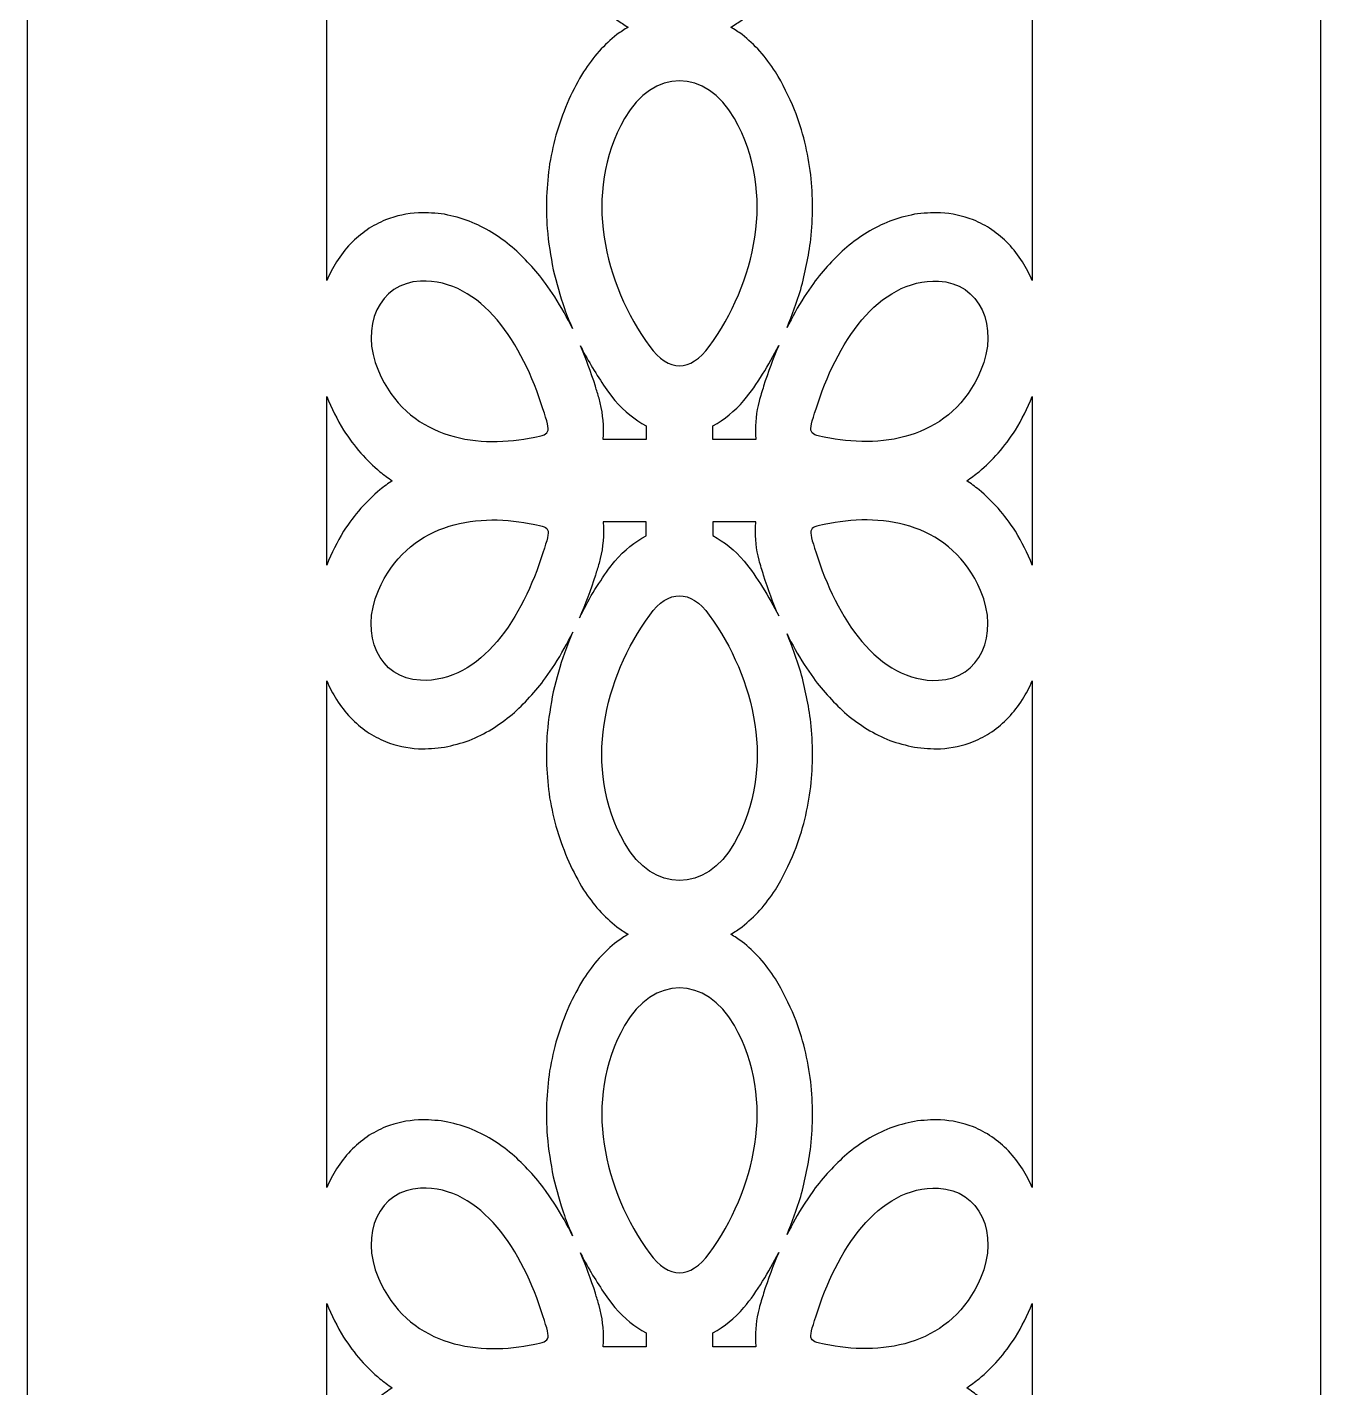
# Model space of a CAD drawing. Header units: centimetres. Extents: x -9.5 to -0.2, y -14.4 to 13.7.
# Drawn here: x -9.463 to -5.922, y -3.507 to 0.217 of the extents above; entities that cross this region are included whole.
import ezdxf

# ---------------------------------------------------------------- set-up
doc = ezdxf.new("R2010")
doc.units = ezdxf.units.CM
doc.header["$MEASUREMENT"] = 0
doc.layers.add('layer 1', color=7, linetype='Continuous')

msp = doc.modelspace()

# ---------------------------------------------------------------- linework, layer by layer
at = {"layer": 'layer 1', "color": 35}
for points, knots in [([(-5.92155, -14.3507), (-5.92155, -14.3507), (-9.46292, -14.3507), (-9.46292, -14.3507), (-9.46292, -14.3507), (-9.46292, -14.3507), (-9.46292, 13.74302), (-9.46292, 13.74302), (-9.46292, 13.74302), (-9.46292, 13.74302), (-5.92155, 13.74302), (-5.92155, 13.74302), (-5.92155, 13.74302), (-5.92155, 13.74302), (-5.92155, -14.3507), (-5.92155, -14.3507)], [0, 0, 0, 0, 0.2, 0.2, 0.2, 0.2, 0.4, 0.4, 0.4, 0.4, 0.6, 0.6, 0.6, 0.6, 1, 1, 1, 1]), ([(-8.64304, -0.47632), (-8.63499, -0.45829), (-8.62658, -0.44197), (-8.6166, -0.42502), (-8.6166, -0.42502), (-8.60436, -0.40698), (-8.59225, -0.39144), (-8.57812, -0.37564), (-8.57812, -0.37564), (-8.56325, -0.36114), (-8.54886, -0.34892), (-8.53257, -0.33697), (-8.53257, -0.33697), (-8.51581, -0.32639), (-8.49976, -0.3178), (-8.48205, -0.30988), (-8.48205, -0.30988), (-8.45136, -0.29871), (-8.42346, -0.29287), (-8.39153, -0.29048), (-8.39153, -0.29048), (-8.36724, -0.29029), (-8.3444, -0.29169), (-8.32025, -0.2949), (-8.32025, -0.2949), (-8.29702, -0.29964), (-8.27536, -0.30559), (-8.25271, -0.3135), (-8.25271, -0.3135), (-8.23128, -0.32256), (-8.21133, -0.33245), (-8.1908, -0.34421), (-8.1908, -0.34421), (-8.17153, -0.35673), (-8.15355, -0.36979), (-8.13534, -0.38448), (-8.13534, -0.38448), (-8.10134, -0.41466), (-8.0723, -0.44651), (-8.0437, -0.48419), (-8.0437, -0.48419), (-8.0437, -0.48419), (-8.01833, -0.52116), (-8.01833, -0.52116), (-8.01833, -0.52116), (-8.00076, -0.54935), (-7.98477, -0.57815), (-7.97018, -0.60777), (-7.97018, -0.60777), (-7.97799, -0.58976), (-7.98537, -0.57142), (-7.99244, -0.55243), (-7.99244, -0.55243), (-8.00429, -0.51742), (-8.01414, -0.48314), (-8.02275, -0.44669), (-8.02275, -0.44669), (-8.03035, -0.40898), (-8.03575, -0.37271), (-8.03944, -0.33409), (-8.03944, -0.33409), (-8.0412, -0.30442), (-8.0418, -0.27587), (-8.04131, -0.24611), (-8.04131, -0.24611), (-8.03961, -0.21563), (-8.03681, -0.18669), (-8.03266, -0.15656), (-8.03266, -0.15656), (-8.02712, -0.1259), (-8.02062, -0.09714), (-8.01253, -0.06734), (-8.01253, -0.06734), (-8.00291, -0.03727), (-7.99255, -0.00936), (-7.98043, 0.01932), (-7.98043, 0.01932), (-7.96775, 0.04585), (-7.95478, 0.07069), (-7.93993, 0.09546), (-7.93993, 0.09546), (-7.92639, 0.11556), (-7.91283, 0.13355), (-7.89751, 0.15161), (-7.89751, 0.15161), (-7.88158, 0.16831), (-7.86599, 0.18281), (-7.84856, 0.19705), (-7.84856, 0.19705), (-7.83823, 0.20443), (-7.82812, 0.21111), (-7.81775, 0.21736), (-7.81775, 0.21736), (-7.82812, 0.2236), (-7.83823, 0.23027), (-7.84856, 0.23765), (-7.84856, 0.23765), (-7.86599, 0.25189), (-7.88158, 0.26639), (-7.89751, 0.28309), (-7.89751, 0.28309), (-7.91283, 0.30115), (-7.92639, 0.31914), (-7.93993, 0.33925), (-7.93993, 0.33925), (-7.95478, 0.36401), (-7.96775, 0.38885), (-7.98043, 0.41539), (-7.98043, 0.41539), (-7.99255, 0.44406), (-8.00291, 0.47196), (-8.01253, 0.50204), (-8.01253, 0.50204), (-8.02062, 0.53184), (-8.02712, 0.5606), (-8.03266, 0.59126), (-8.03266, 0.59126), (-8.03682, 0.62139), (-8.03961, 0.65034), (-8.04131, 0.68082), (-8.04131, 0.68082), (-8.0418, 0.71058), (-8.0412, 0.73912), (-8.03945, 0.76879), (-8.03945, 0.76879), (-8.03575, 0.80742), (-8.03035, 0.84368), (-8.02275, 0.8814), (-8.02275, 0.8814), (-8.01415, 0.91784), (-8.00429, 0.95214), (-7.99244, 0.98714), (-7.99244, 0.98714), (-7.98514, 1.00674), (-7.97749, 1.02565), (-7.96941, 1.04407), (-7.96941, 1.04407), (-7.98421, 1.01389), (-8.00045, 0.98457), (-8.01833, 0.95587), (-8.01833, 0.95587), (-8.01833, 0.95587), (-8.0437, 0.9189), (-8.0437, 0.9189), (-8.0437, 0.9189), (-8.07231, 0.88121), (-8.10134, 0.84938), (-8.13533, 0.8192), (-8.13533, 0.8192), (-8.15354, 0.80451), (-8.17152, 0.79145), (-8.19078, 0.77894), (-8.19078, 0.77894), (-8.21132, 0.76716), (-8.23128, 0.75727), (-8.25273, 0.74821), (-8.25273, 0.74821), (-8.27536, 0.74031), (-8.29702, 0.73435), (-8.32025, 0.72961), (-8.32025, 0.72961), (-8.3444, 0.7264), (-8.36724, 0.72501), (-8.39154, 0.72519), (-8.39154, 0.72519), (-8.42347, 0.72759), (-8.45137, 0.73342), (-8.48206, 0.7446), (-8.48206, 0.7446), (-8.49976, 0.75251), (-8.51582, 0.76111), (-8.53258, 0.77168), (-8.53258, 0.77168), (-8.54886, 0.78364), (-8.56325, 0.79585), (-8.57812, 0.81035), (-8.57812, 0.81035), (-8.59224, 0.82616), (-8.60436, 0.84169), (-8.6166, 0.85973), (-8.6166, 0.85973), (-8.62658, 0.87668), (-8.63499, 0.89301), (-8.64304, 0.91103), (-8.64304, 0.91103), (-8.64304, 0.91103), (-8.64304, -0.47632), (-8.64304, -0.47632)], [0, 0, 0, 0, 0.0208333, 0.0208333, 0.0208333, 0.0208333, 0.0416667, 0.0416667, 0.0416667, 0.0416667, 0.0625, 0.0625, 0.0625, 0.0625, 0.0833333, 0.0833333, 0.0833333, 0.0833333, 0.1041667, 0.1041667, 0.1041667, 0.1041667, 0.125, 0.125, 0.125, 0.125, 0.1458333, 0.1458333, 0.1458333, 0.1458333, 0.1666667, 0.1666667, 0.1666667, 0.1666667, 0.1875, 0.1875, 0.1875, 0.1875, 0.2083333, 0.2083333, 0.2083333, 0.2083333, 0.2291667, 0.2291667, 0.2291667, 0.2291667, 0.25, 0.25, 0.25, 0.25, 0.2708333, 0.2708333, 0.2708333, 0.2708333, 0.2916667, 0.2916667, 0.2916667, 0.2916667, 0.3125, 0.3125, 0.3125, 0.3125, 0.3333333, 0.3333333, 0.3333333, 0.3333333, 0.3541667, 0.3541667, 0.3541667, 0.3541667, 0.375, 0.375, 0.375, 0.375, 0.3958333, 0.3958333, 0.3958333, 0.3958333, 0.4166667, 0.4166667, 0.4166667, 0.4166667, 0.4375, 0.4375, 0.4375, 0.4375, 0.4583333, 0.4583333, 0.4583333, 0.4583333, 0.4791667, 0.4791667, 0.4791667, 0.4791667, 0.5, 0.5, 0.5, 0.5, 0.5208333, 0.5208333, 0.5208333, 0.5208333, 0.5416667, 0.5416667, 0.5416667, 0.5416667, 0.5625, 0.5625, 0.5625, 0.5625, 0.5833333, 0.5833333, 0.5833333, 0.5833333, 0.6041667, 0.6041667, 0.6041667, 0.6041667, 0.625, 0.625, 0.625, 0.625, 0.6458333, 0.6458333, 0.6458333, 0.6458333, 0.6666667, 0.6666667, 0.6666667, 0.6666667, 0.6875, 0.6875, 0.6875, 0.6875, 0.7083333, 0.7083333, 0.7083333, 0.7083333, 0.7291667, 0.7291667, 0.7291667, 0.7291667, 0.75, 0.75, 0.75, 0.75, 0.7708333, 0.7708333, 0.7708333, 0.7708333, 0.7916667, 0.7916667, 0.7916667, 0.7916667, 0.8125, 0.8125, 0.8125, 0.8125, 0.8333333, 0.8333333, 0.8333333, 0.8333333, 0.8541667, 0.8541667, 0.8541667, 0.8541667, 0.875, 0.875, 0.875, 0.875, 0.8958333, 0.8958333, 0.8958333, 0.8958333, 0.9166667, 0.9166667, 0.9166667, 0.9166667, 0.9375, 0.9375, 0.9375, 0.9375, 0.9583333, 0.9583333, 0.9583333, 0.9583333, 1, 1, 1, 1]), ([(-6.71138, 0.91103), (-6.71943, 0.893), (-6.72786, 0.87668), (-6.73783, 0.85972), (-6.73783, 0.85972), (-6.75008, 0.84168), (-6.76219, 0.82614), (-6.77632, 0.81035), (-6.77632, 0.81035), (-6.79118, 0.79585), (-6.80557, 0.78363), (-6.82185, 0.77167), (-6.82185, 0.77167), (-6.83861, 0.76111), (-6.85467, 0.75251), (-6.87236, 0.7446), (-6.87236, 0.7446), (-6.90305, 0.73341), (-6.93096, 0.72758), (-6.96288, 0.72518), (-6.96288, 0.72518), (-6.98719, 0.725), (-7.01003, 0.7264), (-7.03418, 0.72961), (-7.03418, 0.72961), (-7.05741, 0.73435), (-7.07907, 0.7403), (-7.10171, 0.74821), (-7.10171, 0.74821), (-7.12315, 0.75727), (-7.14311, 0.76716), (-7.16365, 0.77893), (-7.16365, 0.77893), (-7.18291, 0.79145), (-7.20089, 0.8045), (-7.21909, 0.81919), (-7.21909, 0.81919), (-7.25309, 0.84937), (-7.28212, 0.88121), (-7.31073, 0.9189), (-7.31073, 0.9189), (-7.31073, 0.9189), (-7.3361, 0.95587), (-7.3361, 0.95587), (-7.3361, 0.95587), (-7.35312, 0.98317), (-7.36863, 1.01102), (-7.38283, 1.03963), (-7.38283, 1.03963), (-7.36863, 1.00562), (-7.35637, 0.97156), (-7.34529, 0.93521), (-7.34529, 0.93521), (-7.33289, 0.8893), (-7.32401, 0.8453), (-7.31773, 0.79751), (-7.31773, 0.79751), (-7.31493, 0.7682), (-7.31327, 0.7399), (-7.31263, 0.71039), (-7.31263, 0.71039), (-7.31313, 0.68013), (-7.31475, 0.65126), (-7.31764, 0.62119), (-7.31764, 0.62119), (-7.32186, 0.59051), (-7.32711, 0.56161), (-7.33387, 0.53162), (-7.33387, 0.53162), (-7.34212, 0.50126), (-7.35118, 0.47299), (-7.36197, 0.44385), (-7.36197, 0.44385), (-7.37768, 0.40666), (-7.39426, 0.37297), (-7.4145, 0.33924), (-7.4145, 0.33924), (-7.42803, 0.31913), (-7.4416, 0.30115), (-7.4569, 0.28309), (-7.4569, 0.28309), (-7.47283, 0.2664), (-7.48844, 0.25189), (-7.50586, 0.23766), (-7.50586, 0.23766), (-7.51619, 0.23027), (-7.52631, 0.2236), (-7.53668, 0.21736), (-7.53668, 0.21736), (-7.52631, 0.21111), (-7.51619, 0.20443), (-7.50585, 0.19704), (-7.50585, 0.19704), (-7.48844, 0.18281), (-7.47283, 0.1683), (-7.4569, 0.15161), (-7.4569, 0.15161), (-7.4416, 0.13355), (-7.42803, 0.11557), (-7.4145, 0.09546), (-7.4145, 0.09546), (-7.39426, 0.06173), (-7.37768, 0.02804), (-7.36197, -0.00915), (-7.36197, -0.00915), (-7.35118, -0.03828), (-7.34212, -0.06655), (-7.33387, -0.09691), (-7.33387, -0.09691), (-7.32711, -0.12691), (-7.32186, -0.1558), (-7.31764, -0.18649), (-7.31764, -0.18649), (-7.31475, -0.21656), (-7.31313, -0.24542), (-7.31263, -0.27569), (-7.31263, -0.27569), (-7.31327, -0.3052), (-7.31493, -0.3335), (-7.31773, -0.3628), (-7.31773, -0.3628), (-7.32401, -0.4106), (-7.33289, -0.45459), (-7.34529, -0.5005), (-7.34529, -0.5005), (-7.35636, -0.53685), (-7.36862, -0.5709), (-7.38282, -0.60491), (-7.38282, -0.60491), (-7.36862, -0.57629), (-7.35311, -0.54845), (-7.33609, -0.52116), (-7.33609, -0.52116), (-7.33609, -0.52116), (-7.31072, -0.48419), (-7.31072, -0.48419), (-7.31072, -0.48419), (-7.28212, -0.4465), (-7.25308, -0.41465), (-7.21908, -0.38447), (-7.21908, -0.38447), (-7.20088, -0.36978), (-7.18289, -0.35673), (-7.16363, -0.34421), (-7.16363, -0.34421), (-7.1431, -0.33245), (-7.12314, -0.32256), (-7.10172, -0.3135), (-7.10172, -0.3135), (-7.07907, -0.30559), (-7.05741, -0.29965), (-7.03418, -0.2949), (-7.03418, -0.2949), (-7.01003, -0.29169), (-6.98719, -0.29029), (-6.96289, -0.29048), (-6.96289, -0.29048), (-6.93097, -0.29287), (-6.90306, -0.29871), (-6.87237, -0.30989), (-6.87237, -0.30989), (-6.85467, -0.3178), (-6.83862, -0.32639), (-6.82186, -0.33696), (-6.82186, -0.33696), (-6.80557, -0.34892), (-6.79118, -0.36113), (-6.77631, -0.37564), (-6.77631, -0.37564), (-6.76219, -0.39144), (-6.75008, -0.40697), (-6.73783, -0.42501), (-6.73783, -0.42501), (-6.72785, -0.44197), (-6.71943, -0.45829), (-6.71138, -0.47632), (-6.71138, -0.47632), (-6.71138, -0.47632), (-6.71138, 0.91103), (-6.71138, 0.91103)], [0, 0, 0, 0, 0.0217391, 0.0217391, 0.0217391, 0.0217391, 0.0434783, 0.0434783, 0.0434783, 0.0434783, 0.0652174, 0.0652174, 0.0652174, 0.0652174, 0.0869565, 0.0869565, 0.0869565, 0.0869565, 0.1086957, 0.1086957, 0.1086957, 0.1086957, 0.1304348, 0.1304348, 0.1304348, 0.1304348, 0.1521739, 0.1521739, 0.1521739, 0.1521739, 0.173913, 0.173913, 0.173913, 0.173913, 0.1956522, 0.1956522, 0.1956522, 0.1956522, 0.2173913, 0.2173913, 0.2173913, 0.2173913, 0.2391304, 0.2391304, 0.2391304, 0.2391304, 0.2608696, 0.2608696, 0.2608696, 0.2608696, 0.2826087, 0.2826087, 0.2826087, 0.2826087, 0.3043478, 0.3043478, 0.3043478, 0.3043478, 0.326087, 0.326087, 0.326087, 0.326087, 0.3478261, 0.3478261, 0.3478261, 0.3478261, 0.3695652, 0.3695652, 0.3695652, 0.3695652, 0.3913043, 0.3913043, 0.3913043, 0.3913043, 0.4130435, 0.4130435, 0.4130435, 0.4130435, 0.4347826, 0.4347826, 0.4347826, 0.4347826, 0.4565217, 0.4565217, 0.4565217, 0.4565217, 0.4782609, 0.4782609, 0.4782609, 0.4782609, 0.5, 0.5, 0.5, 0.5, 0.5217391, 0.5217391, 0.5217391, 0.5217391, 0.5434783, 0.5434783, 0.5434783, 0.5434783, 0.5652174, 0.5652174, 0.5652174, 0.5652174, 0.5869565, 0.5869565, 0.5869565, 0.5869565, 0.6086957, 0.6086957, 0.6086957, 0.6086957, 0.6304348, 0.6304348, 0.6304348, 0.6304348, 0.6521739, 0.6521739, 0.6521739, 0.6521739, 0.673913, 0.673913, 0.673913, 0.673913, 0.6956522, 0.6956522, 0.6956522, 0.6956522, 0.7173913, 0.7173913, 0.7173913, 0.7173913, 0.7391304, 0.7391304, 0.7391304, 0.7391304, 0.7608696, 0.7608696, 0.7608696, 0.7608696, 0.7826087, 0.7826087, 0.7826087, 0.7826087, 0.8043478, 0.8043478, 0.8043478, 0.8043478, 0.826087, 0.826087, 0.826087, 0.826087, 0.8478261, 0.8478261, 0.8478261, 0.8478261, 0.8695652, 0.8695652, 0.8695652, 0.8695652, 0.8913043, 0.8913043, 0.8913043, 0.8913043, 0.9130435, 0.9130435, 0.9130435, 0.9130435, 0.9347826, 0.9347826, 0.9347826, 0.9347826, 0.9565217, 0.9565217, 0.9565217, 0.9565217, 1, 1, 1, 1]), ([(-7.7586, -0.65645), (-7.8833, -0.48497), (-7.944, -0.23802), (-7.82784, -0.03271), (-7.82784, -0.03271), (-7.75013, 0.10463), (-7.60428, 0.10461), (-7.52658, -0.03271), (-7.52658, -0.03271), (-7.41042, -0.23802), (-7.47112, -0.48497), (-7.59582, -0.65645), (-7.59582, -0.65645), (-7.64709, -0.72698), (-7.70733, -0.72697), (-7.7586, -0.65645)], [0, 0, 0, 0, 0.2, 0.2, 0.2, 0.2, 0.4, 0.4, 0.4, 0.4, 0.6, 0.6, 0.6, 0.6, 1, 1, 1, 1]), ([(-8.08879, -0.9075), (-8.23923, -0.936), (-8.42272, -0.90617), (-8.50148, -0.72368), (-8.50148, -0.72368), (-8.55417, -0.6016), (-8.49847, -0.4826), (-8.38645, -0.47786), (-8.38645, -0.47786), (-8.21898, -0.47077), (-8.1063, -0.65192), (-8.05108, -0.82692), (-8.05108, -0.82692), (-8.02837, -0.89889), (-8.02692, -0.89579), (-8.08879, -0.9075)], [0, 0, 0, 0, 0.2, 0.2, 0.2, 0.2, 0.4, 0.4, 0.4, 0.4, 0.6, 0.6, 0.6, 0.6, 1, 1, 1, 1]), ([(-7.26564, -0.9075), (-7.1152, -0.936), (-6.9317, -0.90617), (-6.85294, -0.72368), (-6.85294, -0.72368), (-6.80025, -0.6016), (-6.85596, -0.4826), (-6.96797, -0.47786), (-6.96797, -0.47786), (-7.13544, -0.47077), (-7.24812, -0.65192), (-7.30334, -0.82692), (-7.30334, -0.82692), (-7.32606, -0.89889), (-7.3275, -0.89579), (-7.26564, -0.9075)], [0, 0, 0, 0, 0.2, 0.2, 0.2, 0.2, 0.4, 0.4, 0.4, 0.4, 0.6, 0.6, 0.6, 0.6, 1, 1, 1, 1]), ([(-7.8715, -0.78186), (-7.89608, -0.74705), (-7.91807, -0.71185), (-7.93906, -0.6736), (-7.93906, -0.6736), (-7.94229, -0.66729), (-7.94545, -0.66099), (-7.94854, -0.65468), (-7.94854, -0.65468), (-7.93324, -0.69013), (-7.91967, -0.72687), (-7.90753, -0.76528), (-7.90753, -0.76528), (-7.90403, -0.77635), (-7.90058, -0.78741), (-7.89734, -0.79859), (-7.89734, -0.79859), (-7.88808, -0.83249), (-7.88458, -0.86142), (-7.88501, -0.89752), (-7.88501, -0.89752), (-7.88501, -0.89752), (-7.88657, -0.91175), (-7.88657, -0.91175), (-7.88657, -0.91175), (-7.88657, -0.91175), (-7.76835, -0.91175), (-7.76835, -0.91175), (-7.76835, -0.91175), (-7.76835, -0.91175), (-7.76835, -0.87375), (-7.76835, -0.87375), (-7.76835, -0.87375), (-7.80047, -0.85684), (-7.82703, -0.83473), (-7.85383, -0.80438), (-7.85383, -0.80438), (-7.85383, -0.80438), (-7.8715, -0.78186), (-7.8715, -0.78186)], [0, 0, 0, 0, 0.0909091, 0.0909091, 0.0909091, 0.0909091, 0.1818182, 0.1818182, 0.1818182, 0.1818182, 0.2727273, 0.2727273, 0.2727273, 0.2727273, 0.3636364, 0.3636364, 0.3636364, 0.3636364, 0.4545455, 0.4545455, 0.4545455, 0.4545455, 0.5454545, 0.5454545, 0.5454545, 0.5454545, 0.6363636, 0.6363636, 0.6363636, 0.6363636, 0.7272727, 0.7272727, 0.7272727, 0.7272727, 0.8181818, 0.8181818, 0.8181818, 0.8181818, 1, 1, 1, 1]), ([(-7.58608, -0.91175), (-7.58608, -0.91175), (-7.46785, -0.91175), (-7.46785, -0.91175), (-7.46785, -0.91175), (-7.46785, -0.91175), (-7.46943, -0.89753), (-7.46943, -0.89753), (-7.46943, -0.89753), (-7.46979, -0.86468), (-7.46712, -0.83798), (-7.45933, -0.80679), (-7.45933, -0.80679), (-7.4555, -0.79277), (-7.45125, -0.77902), (-7.44688, -0.76523), (-7.44688, -0.76523), (-7.43464, -0.7266), (-7.421, -0.68967), (-7.4056, -0.65405), (-7.4056, -0.65405), (-7.43294, -0.70816), (-7.46383, -0.75928), (-7.5006, -0.8044), (-7.5006, -0.8044), (-7.5272, -0.8345), (-7.5534, -0.85633), (-7.58608, -0.87407), (-7.58608, -0.87407), (-7.58608, -0.87407), (-7.58608, -0.91175), (-7.58608, -0.91175)], [0, 0, 0, 0, 0.1111111, 0.1111111, 0.1111111, 0.1111111, 0.2222222, 0.2222222, 0.2222222, 0.2222222, 0.3333333, 0.3333333, 0.3333333, 0.3333333, 0.4444444, 0.4444444, 0.4444444, 0.4444444, 0.5555556, 0.5555556, 0.5555556, 0.5555556, 0.6666667, 0.6666667, 0.6666667, 0.6666667, 0.7777778, 0.7777778, 0.7777778, 0.7777778, 1, 1, 1, 1]), ([(-8.64304, -1.255), (-8.62951, -1.22184), (-8.61458, -1.19252), (-8.59679, -1.16248), (-8.59679, -1.16248), (-8.58185, -1.14003), (-8.56685, -1.11986), (-8.54998, -1.09962), (-8.54998, -1.09962), (-8.53291, -1.08125), (-8.51598, -1.06487), (-8.49745, -1.04881), (-8.49745, -1.04881), (-8.48605, -1.03994), (-8.47475, -1.0318), (-8.46337, -1.02425), (-8.46337, -1.02425), (-8.47481, -1.01658), (-8.48607, -1.00842), (-8.49745, -0.99957), (-8.49745, -0.99957), (-8.51598, -0.98351), (-8.5329, -0.96713), (-8.54998, -0.94876), (-8.54998, -0.94876), (-8.56685, -0.92852), (-8.58185, -0.90835), (-8.59679, -0.8859), (-8.59679, -0.8859), (-8.61458, -0.85586), (-8.62951, -0.82653), (-8.64304, -0.79337), (-8.64304, -0.79337), (-8.64304, -0.79337), (-8.64304, -1.255), (-8.64304, -1.255)], [0, 0, 0, 0, 0.1, 0.1, 0.1, 0.1, 0.2, 0.2, 0.2, 0.2, 0.3, 0.3, 0.3, 0.3, 0.4, 0.4, 0.4, 0.4, 0.5, 0.5, 0.5, 0.5, 0.6, 0.6, 0.6, 0.6, 0.7, 0.7, 0.7, 0.7, 0.8, 0.8, 0.8, 0.8, 1, 1, 1, 1]), ([(-6.71138, -0.79338), (-6.72491, -0.82653), (-6.73985, -0.85586), (-6.75763, -0.8859), (-6.75763, -0.8859), (-6.77258, -0.90835), (-6.78758, -0.92852), (-6.80445, -0.94876), (-6.80445, -0.94876), (-6.82154, -0.96713), (-6.83846, -0.98352), (-6.85699, -0.99957), (-6.85699, -0.99957), (-6.86834, -1.0084), (-6.87956, -1.01653), (-6.89096, -1.02419), (-6.89096, -1.02419), (-6.87956, -1.03184), (-6.86833, -1.03998), (-6.85698, -1.0488), (-6.85698, -1.0488), (-6.83845, -1.06487), (-6.82153, -1.08124), (-6.80445, -1.09962), (-6.80445, -1.09962), (-6.78758, -1.11985), (-6.77257, -1.14003), (-6.75763, -1.16248), (-6.75763, -1.16248), (-6.73985, -1.19252), (-6.72491, -1.22183), (-6.71138, -1.25499), (-6.71138, -1.25499), (-6.71138, -1.25499), (-6.71138, -0.79338), (-6.71138, -0.79338)], [0, 0, 0, 0, 0.1, 0.1, 0.1, 0.1, 0.2, 0.2, 0.2, 0.2, 0.3, 0.3, 0.3, 0.3, 0.4, 0.4, 0.4, 0.4, 0.5, 0.5, 0.5, 0.5, 0.6, 0.6, 0.6, 0.6, 0.7, 0.7, 0.7, 0.7, 0.8, 0.8, 0.8, 0.8, 1, 1, 1, 1]), ([(-8.08879, -1.14088), (-8.23923, -1.11238), (-8.42272, -1.14221), (-8.50148, -1.3247), (-8.50148, -1.3247), (-8.55417, -1.44678), (-8.49847, -1.56578), (-8.38645, -1.57052), (-8.38645, -1.57052), (-8.21898, -1.57761), (-8.1063, -1.39646), (-8.05108, -1.22146), (-8.05108, -1.22146), (-8.02837, -1.14949), (-8.02692, -1.15259), (-8.08879, -1.14088)], [0, 0, 0, 0, 0.2, 0.2, 0.2, 0.2, 0.4, 0.4, 0.4, 0.4, 0.6, 0.6, 0.6, 0.6, 1, 1, 1, 1]), ([(-7.26564, -1.14088), (-7.11519, -1.11238), (-6.9317, -1.14221), (-6.85294, -1.3247), (-6.85294, -1.3247), (-6.80025, -1.44678), (-6.85595, -1.56578), (-6.96798, -1.57053), (-6.96798, -1.57053), (-7.13544, -1.57761), (-7.24813, -1.39646), (-7.30334, -1.22146), (-7.30334, -1.22146), (-7.32605, -1.14949), (-7.3275, -1.15259), (-7.26564, -1.14088)], [0, 0, 0, 0, 0.2, 0.2, 0.2, 0.2, 0.4, 0.4, 0.4, 0.4, 0.6, 0.6, 0.6, 0.6, 1, 1, 1, 1]), ([(-7.76835, -1.13664), (-7.76835, -1.13664), (-7.76835, -1.17462), (-7.76835, -1.17462), (-7.76835, -1.17462), (-7.80048, -1.19154), (-7.82703, -1.21364), (-7.85384, -1.24401), (-7.85384, -1.24401), (-7.85384, -1.24401), (-7.87151, -1.26654), (-7.87151, -1.26654), (-7.87151, -1.26654), (-7.88614, -1.28726), (-7.90003, -1.30815), (-7.91363, -1.32993), (-7.91363, -1.32993), (-7.92711, -1.35294), (-7.93951, -1.37594), (-7.95105, -1.39946), (-7.95105, -1.39946), (-7.93471, -1.36223), (-7.92032, -1.32358), (-7.90752, -1.28307), (-7.90752, -1.28307), (-7.90402, -1.27201), (-7.90058, -1.26096), (-7.89734, -1.24978), (-7.89734, -1.24978), (-7.88808, -1.21588), (-7.88458, -1.18695), (-7.88501, -1.15085), (-7.88501, -1.15085), (-7.88501, -1.15085), (-7.88657, -1.13664), (-7.88657, -1.13664), (-7.88657, -1.13664), (-7.88657, -1.13664), (-7.76835, -1.13664), (-7.76835, -1.13664)], [0, 0, 0, 0, 0.0909091, 0.0909091, 0.0909091, 0.0909091, 0.1818182, 0.1818182, 0.1818182, 0.1818182, 0.2727273, 0.2727273, 0.2727273, 0.2727273, 0.3636364, 0.3636364, 0.3636364, 0.3636364, 0.4545455, 0.4545455, 0.4545455, 0.4545455, 0.5454545, 0.5454545, 0.5454545, 0.5454545, 0.6363636, 0.6363636, 0.6363636, 0.6363636, 0.7272727, 0.7272727, 0.7272727, 0.7272727, 0.8181818, 0.8181818, 0.8181818, 0.8181818, 1, 1, 1, 1]), ([(-7.58608, -1.1743), (-7.58608, -1.1743), (-7.58608, -1.13664), (-7.58608, -1.13664), (-7.58608, -1.13664), (-7.58608, -1.13664), (-7.46785, -1.13664), (-7.46785, -1.13664), (-7.46785, -1.13664), (-7.46785, -1.13664), (-7.46943, -1.15084), (-7.46943, -1.15084), (-7.46943, -1.15084), (-7.46979, -1.1837), (-7.46712, -1.2104), (-7.45933, -1.24159), (-7.45933, -1.24159), (-7.4555, -1.2556), (-7.45125, -1.26933), (-7.44689, -1.2831), (-7.44689, -1.2831), (-7.43467, -1.32172), (-7.42103, -1.35865), (-7.40563, -1.39426), (-7.40563, -1.39426), (-7.43297, -1.34019), (-7.46384, -1.28909), (-7.50059, -1.24399), (-7.50059, -1.24399), (-7.52719, -1.21388), (-7.5534, -1.19204), (-7.58608, -1.1743)], [0, 0, 0, 0, 0.1111111, 0.1111111, 0.1111111, 0.1111111, 0.2222222, 0.2222222, 0.2222222, 0.2222222, 0.3333333, 0.3333333, 0.3333333, 0.3333333, 0.4444444, 0.4444444, 0.4444444, 0.4444444, 0.5555556, 0.5555556, 0.5555556, 0.5555556, 0.6666667, 0.6666667, 0.6666667, 0.6666667, 0.7777778, 0.7777778, 0.7777778, 0.7777778, 1, 1, 1, 1]), ([(-7.7586, -1.39194), (-7.8833, -1.56341), (-7.94401, -1.81037), (-7.82784, -2.01567), (-7.82784, -2.01567), (-7.75013, -2.15302), (-7.60428, -2.153), (-7.52658, -2.01567), (-7.52658, -2.01567), (-7.41042, -1.81037), (-7.47112, -1.56341), (-7.59582, -1.39194), (-7.59582, -1.39194), (-7.64709, -1.32141), (-7.70733, -1.32142), (-7.7586, -1.39194)], [0, 0, 0, 0, 0.2, 0.2, 0.2, 0.2, 0.4, 0.4, 0.4, 0.4, 0.6, 0.6, 0.6, 0.6, 1, 1, 1, 1]), ([(-8.64304, -2.9594), (-8.63499, -2.94138), (-8.62658, -2.92506), (-8.6166, -2.90811), (-8.6166, -2.90811), (-8.60436, -2.89007), (-8.59225, -2.87453), (-8.57812, -2.85872), (-8.57812, -2.85872), (-8.56325, -2.84422), (-8.54886, -2.832), (-8.53257, -2.82005), (-8.53257, -2.82005), (-8.51581, -2.80947), (-8.49976, -2.80088), (-8.48205, -2.79297), (-8.48205, -2.79297), (-8.45136, -2.78179), (-8.42346, -2.77596), (-8.39153, -2.77357), (-8.39153, -2.77357), (-8.36724, -2.77338), (-8.3444, -2.77478), (-8.32025, -2.77799), (-8.32025, -2.77799), (-8.29702, -2.78273), (-8.27536, -2.78868), (-8.25271, -2.79659), (-8.25271, -2.79659), (-8.23128, -2.80565), (-8.21133, -2.81554), (-8.1908, -2.8273), (-8.1908, -2.8273), (-8.17153, -2.83982), (-8.15355, -2.85287), (-8.13534, -2.86757), (-8.13534, -2.86757), (-8.10134, -2.89774), (-8.0723, -2.92959), (-8.0437, -2.96728), (-8.0437, -2.96728), (-8.0437, -2.96728), (-8.01833, -3.00424), (-8.01833, -3.00424), (-8.01833, -3.00424), (-8.00076, -3.03244), (-7.98477, -3.06123), (-7.97018, -3.09086), (-7.97018, -3.09086), (-7.97799, -3.07285), (-7.98537, -3.05451), (-7.99244, -3.03551), (-7.99244, -3.03551), (-8.00429, -3.00051), (-8.01414, -2.96622), (-8.02275, -2.92978), (-8.02275, -2.92978), (-8.03035, -2.89206), (-8.03575, -2.8558), (-8.03944, -2.81718), (-8.03944, -2.81718), (-8.0412, -2.78751), (-8.0418, -2.75896), (-8.04131, -2.7292), (-8.04131, -2.7292), (-8.03961, -2.69872), (-8.03681, -2.66978), (-8.03266, -2.63965), (-8.03266, -2.63965), (-8.02712, -2.60898), (-8.02062, -2.58022), (-8.01253, -2.55043), (-8.01253, -2.55043), (-8.00291, -2.52035), (-7.99255, -2.49244), (-7.98043, -2.46377), (-7.98043, -2.46377), (-7.96775, -2.43724), (-7.95478, -2.4124), (-7.93993, -2.38763), (-7.93993, -2.38763), (-7.92639, -2.36752), (-7.91283, -2.34953), (-7.89751, -2.33147), (-7.89751, -2.33147), (-7.88158, -2.31477), (-7.86599, -2.30027), (-7.84856, -2.28603), (-7.84856, -2.28603), (-7.83823, -2.27865), (-7.82812, -2.27198), (-7.81775, -2.26573), (-7.81775, -2.26573), (-7.82812, -2.25949), (-7.83823, -2.25282), (-7.84856, -2.24544), (-7.84856, -2.24544), (-7.86599, -2.2312), (-7.88158, -2.2167), (-7.89751, -2.2), (-7.89751, -2.2), (-7.91283, -2.18194), (-7.92639, -2.16395), (-7.93993, -2.14384), (-7.93993, -2.14384), (-7.95478, -2.11908), (-7.96775, -2.09423), (-7.98043, -2.0677), (-7.98043, -2.0677), (-7.99255, -2.03903), (-8.00291, -2.01112), (-8.01253, -1.98105), (-8.01253, -1.98105), (-8.02062, -1.95125), (-8.02712, -1.92249), (-8.03266, -1.89182), (-8.03266, -1.89182), (-8.03682, -1.86169), (-8.03961, -1.83275), (-8.04131, -1.80227), (-8.04131, -1.80227), (-8.0418, -1.77251), (-8.0412, -1.74397), (-8.03945, -1.71429), (-8.03945, -1.71429), (-8.03575, -1.67567), (-8.03035, -1.6394), (-8.02275, -1.60169), (-8.02275, -1.60169), (-8.01415, -1.56524), (-8.00429, -1.53095), (-7.99244, -1.49594), (-7.99244, -1.49594), (-7.98514, -1.47634), (-7.97749, -1.45744), (-7.96941, -1.43902), (-7.96941, -1.43902), (-7.98421, -1.4692), (-8.00045, -1.49852), (-8.01833, -1.52722), (-8.01833, -1.52722), (-8.01833, -1.52722), (-8.0437, -1.56419), (-8.0437, -1.56419), (-8.0437, -1.56419), (-8.07231, -1.60188), (-8.10134, -1.63371), (-8.13533, -1.66389), (-8.13533, -1.66389), (-8.15354, -1.67858), (-8.17152, -1.69163), (-8.19078, -1.70415), (-8.19078, -1.70415), (-8.21132, -1.71593), (-8.23128, -1.72582), (-8.25273, -1.73488), (-8.25273, -1.73488), (-8.27536, -1.74278), (-8.29702, -1.74873), (-8.32025, -1.75347), (-8.32025, -1.75347), (-8.3444, -1.75669), (-8.36724, -1.75808), (-8.39154, -1.7579), (-8.39154, -1.7579), (-8.42347, -1.7555), (-8.45137, -1.74967), (-8.48206, -1.73849), (-8.48206, -1.73849), (-8.49976, -1.73058), (-8.51582, -1.72198), (-8.53258, -1.71141), (-8.53258, -1.71141), (-8.54886, -1.69945), (-8.56325, -1.68724), (-8.57812, -1.67274), (-8.57812, -1.67274), (-8.59224, -1.65693), (-8.60436, -1.6414), (-8.6166, -1.62336), (-8.6166, -1.62336), (-8.62658, -1.60641), (-8.63499, -1.59008), (-8.64304, -1.57205), (-8.64304, -1.57205), (-8.64304, -1.57205), (-8.64304, -2.9594), (-8.64304, -2.9594)], [0, 0, 0, 0, 0.0208333, 0.0208333, 0.0208333, 0.0208333, 0.0416667, 0.0416667, 0.0416667, 0.0416667, 0.0625, 0.0625, 0.0625, 0.0625, 0.0833333, 0.0833333, 0.0833333, 0.0833333, 0.1041667, 0.1041667, 0.1041667, 0.1041667, 0.125, 0.125, 0.125, 0.125, 0.1458333, 0.1458333, 0.1458333, 0.1458333, 0.1666667, 0.1666667, 0.1666667, 0.1666667, 0.1875, 0.1875, 0.1875, 0.1875, 0.2083333, 0.2083333, 0.2083333, 0.2083333, 0.2291667, 0.2291667, 0.2291667, 0.2291667, 0.25, 0.25, 0.25, 0.25, 0.2708333, 0.2708333, 0.2708333, 0.2708333, 0.2916667, 0.2916667, 0.2916667, 0.2916667, 0.3125, 0.3125, 0.3125, 0.3125, 0.3333333, 0.3333333, 0.3333333, 0.3333333, 0.3541667, 0.3541667, 0.3541667, 0.3541667, 0.375, 0.375, 0.375, 0.375, 0.3958333, 0.3958333, 0.3958333, 0.3958333, 0.4166667, 0.4166667, 0.4166667, 0.4166667, 0.4375, 0.4375, 0.4375, 0.4375, 0.4583333, 0.4583333, 0.4583333, 0.4583333, 0.4791667, 0.4791667, 0.4791667, 0.4791667, 0.5, 0.5, 0.5, 0.5, 0.5208333, 0.5208333, 0.5208333, 0.5208333, 0.5416667, 0.5416667, 0.5416667, 0.5416667, 0.5625, 0.5625, 0.5625, 0.5625, 0.5833333, 0.5833333, 0.5833333, 0.5833333, 0.6041667, 0.6041667, 0.6041667, 0.6041667, 0.625, 0.625, 0.625, 0.625, 0.6458333, 0.6458333, 0.6458333, 0.6458333, 0.6666667, 0.6666667, 0.6666667, 0.6666667, 0.6875, 0.6875, 0.6875, 0.6875, 0.7083333, 0.7083333, 0.7083333, 0.7083333, 0.7291667, 0.7291667, 0.7291667, 0.7291667, 0.75, 0.75, 0.75, 0.75, 0.7708333, 0.7708333, 0.7708333, 0.7708333, 0.7916667, 0.7916667, 0.7916667, 0.7916667, 0.8125, 0.8125, 0.8125, 0.8125, 0.8333333, 0.8333333, 0.8333333, 0.8333333, 0.8541667, 0.8541667, 0.8541667, 0.8541667, 0.875, 0.875, 0.875, 0.875, 0.8958333, 0.8958333, 0.8958333, 0.8958333, 0.9166667, 0.9166667, 0.9166667, 0.9166667, 0.9375, 0.9375, 0.9375, 0.9375, 0.9583333, 0.9583333, 0.9583333, 0.9583333, 1, 1, 1, 1]), ([(-6.71138, -1.57206), (-6.71943, -1.59009), (-6.72786, -1.60641), (-6.73783, -1.62337), (-6.73783, -1.62337), (-6.75008, -1.6414), (-6.76219, -1.65694), (-6.77632, -1.67274), (-6.77632, -1.67274), (-6.79118, -1.68724), (-6.80557, -1.69946), (-6.82185, -1.71141), (-6.82185, -1.71141), (-6.83861, -1.72198), (-6.85467, -1.73058), (-6.87236, -1.73849), (-6.87236, -1.73849), (-6.90305, -1.74968), (-6.93096, -1.7555), (-6.96288, -1.75791), (-6.96288, -1.75791), (-6.98719, -1.75809), (-7.01003, -1.75669), (-7.03418, -1.75348), (-7.03418, -1.75348), (-7.05741, -1.74874), (-7.07907, -1.74279), (-7.10171, -1.73488), (-7.10171, -1.73488), (-7.12315, -1.72582), (-7.14311, -1.71593), (-7.16365, -1.70416), (-7.16365, -1.70416), (-7.18291, -1.69164), (-7.20089, -1.67859), (-7.21909, -1.66389), (-7.21909, -1.66389), (-7.25309, -1.63372), (-7.28212, -1.60188), (-7.31073, -1.56419), (-7.31073, -1.56419), (-7.31073, -1.56419), (-7.3361, -1.52722), (-7.3361, -1.52722), (-7.3361, -1.52722), (-7.35312, -1.49992), (-7.36863, -1.47207), (-7.38283, -1.44346), (-7.38283, -1.44346), (-7.36863, -1.47747), (-7.35637, -1.51152), (-7.34529, -1.54788), (-7.34529, -1.54788), (-7.33289, -1.59379), (-7.32401, -1.63778), (-7.31773, -1.68558), (-7.31773, -1.68558), (-7.31493, -1.71488), (-7.31327, -1.74319), (-7.31263, -1.7727), (-7.31263, -1.7727), (-7.31313, -1.80296), (-7.31475, -1.83183), (-7.31764, -1.8619), (-7.31764, -1.8619), (-7.32186, -1.89258), (-7.32711, -1.92148), (-7.33387, -1.95147), (-7.33387, -1.95147), (-7.34212, -1.98183), (-7.35118, -2.0101), (-7.36197, -2.03923), (-7.36197, -2.03923), (-7.37768, -2.07643), (-7.39426, -2.11012), (-7.4145, -2.14385), (-7.4145, -2.14385), (-7.42803, -2.16395), (-7.4416, -2.18194), (-7.4569, -2.2), (-7.4569, -2.2), (-7.47283, -2.21669), (-7.48844, -2.2312), (-7.50586, -2.24543), (-7.50586, -2.24543), (-7.51619, -2.25282), (-7.52631, -2.25949), (-7.53668, -2.26573), (-7.53668, -2.26573), (-7.52631, -2.27198), (-7.51619, -2.27866), (-7.50585, -2.28605), (-7.50585, -2.28605), (-7.48844, -2.30028), (-7.47283, -2.31479), (-7.4569, -2.33148), (-7.4569, -2.33148), (-7.4416, -2.34954), (-7.42803, -2.36752), (-7.4145, -2.38762), (-7.4145, -2.38762), (-7.39426, -2.42135), (-7.37768, -2.45504), (-7.36197, -2.49223), (-7.36197, -2.49223), (-7.35118, -2.52137), (-7.34212, -2.54964), (-7.33387, -2.58), (-7.33387, -2.58), (-7.32711, -2.61), (-7.32186, -2.63889), (-7.31764, -2.66958), (-7.31764, -2.66958), (-7.31475, -2.69964), (-7.31313, -2.72851), (-7.31263, -2.75877), (-7.31263, -2.75877), (-7.31327, -2.78828), (-7.31493, -2.81659), (-7.31773, -2.84589), (-7.31773, -2.84589), (-7.32401, -2.89368), (-7.33289, -2.93767), (-7.34529, -2.98358), (-7.34529, -2.98358), (-7.35636, -3.01993), (-7.36862, -3.05399), (-7.38282, -3.08799), (-7.38282, -3.08799), (-7.36862, -3.05938), (-7.35311, -3.03154), (-7.33609, -3.00424), (-7.33609, -3.00424), (-7.33609, -3.00424), (-7.31072, -2.96728), (-7.31072, -2.96728), (-7.31072, -2.96728), (-7.28212, -2.92958), (-7.25308, -2.89774), (-7.21908, -2.86756), (-7.21908, -2.86756), (-7.20088, -2.85287), (-7.18289, -2.83982), (-7.16363, -2.8273), (-7.16363, -2.8273), (-7.1431, -2.81554), (-7.12314, -2.80565), (-7.10172, -2.79659), (-7.10172, -2.79659), (-7.07907, -2.78868), (-7.05741, -2.78273), (-7.03418, -2.77799), (-7.03418, -2.77799), (-7.01003, -2.77478), (-6.98719, -2.77338), (-6.96289, -2.77357), (-6.96289, -2.77357), (-6.93097, -2.77596), (-6.90306, -2.78179), (-6.87237, -2.79297), (-6.87237, -2.79297), (-6.85467, -2.80088), (-6.83862, -2.80948), (-6.82186, -2.82005), (-6.82186, -2.82005), (-6.80557, -2.832), (-6.79118, -2.84422), (-6.77631, -2.85872), (-6.77631, -2.85872), (-6.76219, -2.87453), (-6.75008, -2.89006), (-6.73783, -2.9081), (-6.73783, -2.9081), (-6.72785, -2.92505), (-6.71943, -2.94137), (-6.71138, -2.9594), (-6.71138, -2.9594), (-6.71138, -2.9594), (-6.71138, -1.57206), (-6.71138, -1.57206)], [0, 0, 0, 0, 0.0217391, 0.0217391, 0.0217391, 0.0217391, 0.0434783, 0.0434783, 0.0434783, 0.0434783, 0.0652174, 0.0652174, 0.0652174, 0.0652174, 0.0869565, 0.0869565, 0.0869565, 0.0869565, 0.1086957, 0.1086957, 0.1086957, 0.1086957, 0.1304348, 0.1304348, 0.1304348, 0.1304348, 0.1521739, 0.1521739, 0.1521739, 0.1521739, 0.173913, 0.173913, 0.173913, 0.173913, 0.1956522, 0.1956522, 0.1956522, 0.1956522, 0.2173913, 0.2173913, 0.2173913, 0.2173913, 0.2391304, 0.2391304, 0.2391304, 0.2391304, 0.2608696, 0.2608696, 0.2608696, 0.2608696, 0.2826087, 0.2826087, 0.2826087, 0.2826087, 0.3043478, 0.3043478, 0.3043478, 0.3043478, 0.326087, 0.326087, 0.326087, 0.326087, 0.3478261, 0.3478261, 0.3478261, 0.3478261, 0.3695652, 0.3695652, 0.3695652, 0.3695652, 0.3913043, 0.3913043, 0.3913043, 0.3913043, 0.4130435, 0.4130435, 0.4130435, 0.4130435, 0.4347826, 0.4347826, 0.4347826, 0.4347826, 0.4565217, 0.4565217, 0.4565217, 0.4565217, 0.4782609, 0.4782609, 0.4782609, 0.4782609, 0.5, 0.5, 0.5, 0.5, 0.5217391, 0.5217391, 0.5217391, 0.5217391, 0.5434783, 0.5434783, 0.5434783, 0.5434783, 0.5652174, 0.5652174, 0.5652174, 0.5652174, 0.5869565, 0.5869565, 0.5869565, 0.5869565, 0.6086957, 0.6086957, 0.6086957, 0.6086957, 0.6304348, 0.6304348, 0.6304348, 0.6304348, 0.6521739, 0.6521739, 0.6521739, 0.6521739, 0.673913, 0.673913, 0.673913, 0.673913, 0.6956522, 0.6956522, 0.6956522, 0.6956522, 0.7173913, 0.7173913, 0.7173913, 0.7173913, 0.7391304, 0.7391304, 0.7391304, 0.7391304, 0.7608696, 0.7608696, 0.7608696, 0.7608696, 0.7826087, 0.7826087, 0.7826087, 0.7826087, 0.8043478, 0.8043478, 0.8043478, 0.8043478, 0.826087, 0.826087, 0.826087, 0.826087, 0.8478261, 0.8478261, 0.8478261, 0.8478261, 0.8695652, 0.8695652, 0.8695652, 0.8695652, 0.8913043, 0.8913043, 0.8913043, 0.8913043, 0.9130435, 0.9130435, 0.9130435, 0.9130435, 0.9347826, 0.9347826, 0.9347826, 0.9347826, 0.9565217, 0.9565217, 0.9565217, 0.9565217, 1, 1, 1, 1]), ([(-7.7586, -3.13953), (-7.8833, -2.96806), (-7.944, -2.72111), (-7.82784, -2.5158), (-7.82784, -2.5158), (-7.75013, -2.37846), (-7.60428, -2.37847), (-7.52658, -2.5158), (-7.52658, -2.5158), (-7.41042, -2.72111), (-7.47112, -2.96806), (-7.59582, -3.13953), (-7.59582, -3.13953), (-7.64709, -3.21006), (-7.70733, -3.21006), (-7.7586, -3.13953)], [0, 0, 0, 0, 0.2, 0.2, 0.2, 0.2, 0.4, 0.4, 0.4, 0.4, 0.6, 0.6, 0.6, 0.6, 1, 1, 1, 1]), ([(-8.08879, -3.39059), (-8.23923, -3.41909), (-8.42272, -3.38926), (-8.50148, -3.20677), (-8.50148, -3.20677), (-8.55417, -3.08469), (-8.49847, -2.96568), (-8.38645, -2.96094), (-8.38645, -2.96094), (-8.21898, -2.95386), (-8.1063, -3.13501), (-8.05108, -3.31001), (-8.05108, -3.31001), (-8.02837, -3.38197), (-8.02692, -3.37887), (-8.08879, -3.39059)], [0, 0, 0, 0, 0.2, 0.2, 0.2, 0.2, 0.4, 0.4, 0.4, 0.4, 0.6, 0.6, 0.6, 0.6, 1, 1, 1, 1]), ([(-7.26564, -3.39059), (-7.1152, -3.41909), (-6.9317, -3.38926), (-6.85294, -3.20677), (-6.85294, -3.20677), (-6.80025, -3.08469), (-6.85596, -2.96568), (-6.96797, -2.96094), (-6.96797, -2.96094), (-7.13544, -2.95386), (-7.24812, -3.13501), (-7.30334, -3.31001), (-7.30334, -3.31001), (-7.32606, -3.38197), (-7.3275, -3.37887), (-7.26564, -3.39059)], [0, 0, 0, 0, 0.2, 0.2, 0.2, 0.2, 0.4, 0.4, 0.4, 0.4, 0.6, 0.6, 0.6, 0.6, 1, 1, 1, 1]), ([(-7.8715, -3.26495), (-7.89608, -3.23013), (-7.91807, -3.19494), (-7.93906, -3.15669), (-7.93906, -3.15669), (-7.94229, -3.15038), (-7.94545, -3.14408), (-7.94854, -3.13777), (-7.94854, -3.13777), (-7.93324, -3.17322), (-7.91967, -3.20996), (-7.90753, -3.24837), (-7.90753, -3.24837), (-7.90403, -3.25943), (-7.90058, -3.2705), (-7.89734, -3.28168), (-7.89734, -3.28168), (-7.88808, -3.31558), (-7.88458, -3.34451), (-7.88501, -3.3806), (-7.88501, -3.3806), (-7.88501, -3.3806), (-7.88657, -3.39483), (-7.88657, -3.39483), (-7.88657, -3.39483), (-7.88657, -3.39483), (-7.76835, -3.39483), (-7.76835, -3.39483), (-7.76835, -3.39483), (-7.76835, -3.39483), (-7.76835, -3.35684), (-7.76835, -3.35684), (-7.76835, -3.35684), (-7.80047, -3.33993), (-7.82703, -3.31782), (-7.85383, -3.28747), (-7.85383, -3.28747), (-7.85383, -3.28747), (-7.8715, -3.26495), (-7.8715, -3.26495)], [0, 0, 0, 0, 0.0909091, 0.0909091, 0.0909091, 0.0909091, 0.1818182, 0.1818182, 0.1818182, 0.1818182, 0.2727273, 0.2727273, 0.2727273, 0.2727273, 0.3636364, 0.3636364, 0.3636364, 0.3636364, 0.4545455, 0.4545455, 0.4545455, 0.4545455, 0.5454545, 0.5454545, 0.5454545, 0.5454545, 0.6363636, 0.6363636, 0.6363636, 0.6363636, 0.7272727, 0.7272727, 0.7272727, 0.7272727, 0.8181818, 0.8181818, 0.8181818, 0.8181818, 1, 1, 1, 1]), ([(-7.58608, -3.39483), (-7.58608, -3.39483), (-7.46785, -3.39483), (-7.46785, -3.39483), (-7.46785, -3.39483), (-7.46785, -3.39483), (-7.46943, -3.38061), (-7.46943, -3.38061), (-7.46943, -3.38061), (-7.46979, -3.34776), (-7.46712, -3.32106), (-7.45933, -3.28988), (-7.45933, -3.28988), (-7.4555, -3.27585), (-7.45125, -3.2621), (-7.44688, -3.24832), (-7.44688, -3.24832), (-7.43464, -3.20968), (-7.421, -3.17276), (-7.4056, -3.13714), (-7.4056, -3.13714), (-7.43294, -3.19124), (-7.46383, -3.24237), (-7.5006, -3.28749), (-7.5006, -3.28749), (-7.5272, -3.31759), (-7.5534, -3.33942), (-7.58608, -3.35716), (-7.58608, -3.35716), (-7.58608, -3.35716), (-7.58608, -3.39483), (-7.58608, -3.39483)], [0, 0, 0, 0, 0.1111111, 0.1111111, 0.1111111, 0.1111111, 0.2222222, 0.2222222, 0.2222222, 0.2222222, 0.3333333, 0.3333333, 0.3333333, 0.3333333, 0.4444444, 0.4444444, 0.4444444, 0.4444444, 0.5555556, 0.5555556, 0.5555556, 0.5555556, 0.6666667, 0.6666667, 0.6666667, 0.6666667, 0.7777778, 0.7777778, 0.7777778, 0.7777778, 1, 1, 1, 1]), ([(-8.64304, -3.73809), (-8.62951, -3.70492), (-8.61458, -3.67561), (-8.59679, -3.64556), (-8.59679, -3.64556), (-8.58185, -3.62312), (-8.56685, -3.60295), (-8.54998, -3.58271), (-8.54998, -3.58271), (-8.53291, -3.56434), (-8.51598, -3.54795), (-8.49745, -3.5319), (-8.49745, -3.5319), (-8.48605, -3.52303), (-8.47475, -3.51488), (-8.46337, -3.50733), (-8.46337, -3.50733), (-8.47481, -3.49966), (-8.48607, -3.49151), (-8.49745, -3.48265), (-8.49745, -3.48265), (-8.51598, -3.4666), (-8.5329, -3.45021), (-8.54998, -3.43184), (-8.54998, -3.43184), (-8.56685, -3.4116), (-8.58185, -3.39143), (-8.59679, -3.36898), (-8.59679, -3.36898), (-8.61458, -3.33894), (-8.62951, -3.30962), (-8.64304, -3.27646), (-8.64304, -3.27646), (-8.64304, -3.27646), (-8.64304, -3.73809), (-8.64304, -3.73809)], [0, 0, 0, 0, 0.1, 0.1, 0.1, 0.1, 0.2, 0.2, 0.2, 0.2, 0.3, 0.3, 0.3, 0.3, 0.4, 0.4, 0.4, 0.4, 0.5, 0.5, 0.5, 0.5, 0.6, 0.6, 0.6, 0.6, 0.7, 0.7, 0.7, 0.7, 0.8, 0.8, 0.8, 0.8, 1, 1, 1, 1]), ([(-6.71138, -3.27646), (-6.72491, -3.30962), (-6.73985, -3.33895), (-6.75763, -3.36898), (-6.75763, -3.36898), (-6.77258, -3.39143), (-6.78758, -3.41161), (-6.80445, -3.43185), (-6.80445, -3.43185), (-6.82154, -3.45022), (-6.83846, -3.46661), (-6.85699, -3.48266), (-6.85699, -3.48266), (-6.86834, -3.49148), (-6.87956, -3.49962), (-6.89096, -3.50727), (-6.89096, -3.50727), (-6.87956, -3.51493), (-6.86833, -3.52306), (-6.85698, -3.53189), (-6.85698, -3.53189), (-6.83845, -3.54795), (-6.82153, -3.56433), (-6.80445, -3.58271), (-6.80445, -3.58271), (-6.78758, -3.60294), (-6.77257, -3.62312), (-6.75763, -3.64556), (-6.75763, -3.64556), (-6.73985, -3.6756), (-6.72491, -3.70492), (-6.71138, -3.73808), (-6.71138, -3.73808), (-6.71138, -3.73808), (-6.71138, -3.27646), (-6.71138, -3.27646)], [0, 0, 0, 0, 0.1, 0.1, 0.1, 0.1, 0.2, 0.2, 0.2, 0.2, 0.3, 0.3, 0.3, 0.3, 0.4, 0.4, 0.4, 0.4, 0.5, 0.5, 0.5, 0.5, 0.6, 0.6, 0.6, 0.6, 0.7, 0.7, 0.7, 0.7, 0.8, 0.8, 0.8, 0.8, 1, 1, 1, 1])]:
    msp.add_open_spline(points, degree=3, knots=knots, dxfattribs=at)

doc.saveas('drawing.dxf')
